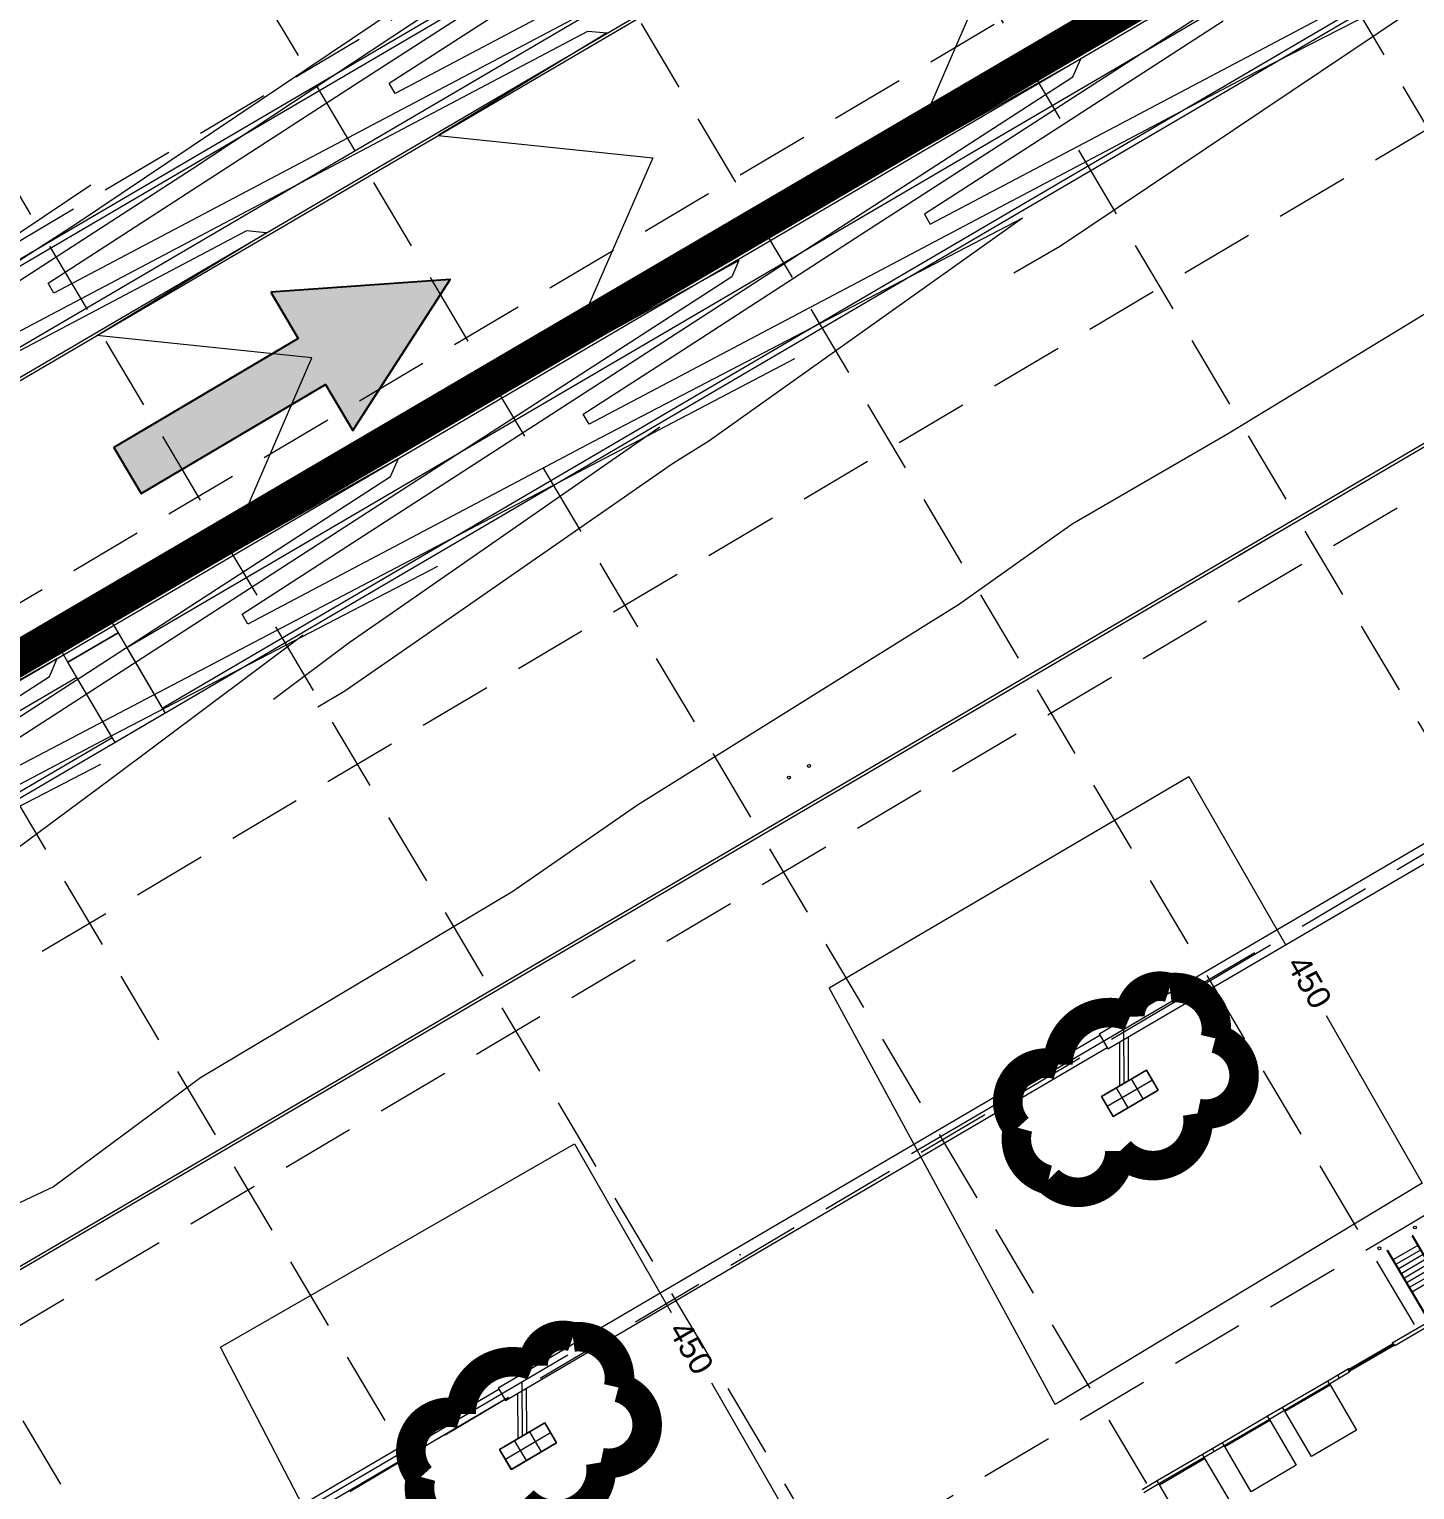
# Model space of a CAD drawing. Header units: inches. Extents: x 2527773 to 2531821, y 6906669 to 6910268.
# Drawn here: x 2528750.7 to 2528989, y 6908752.2 to 6909003.5 of the extents above; entities that cross this region are included whole.
import ezdxf
from ezdxf.enums import TextEntityAlignment as Align

# ---------------------------------------------------------------- set-up
doc = ezdxf.new("R2010")
doc.units = ezdxf.units.IN
doc.header["$MEASUREMENT"] = 0
for name, pattern in [('DASHED', [0.2286, 0.1524, -0.0762]), ('DGN Style 4', [136.947622, 68.431042, -34.215521, 0.085539, -34.215521]), ('HIDDEN', [0.009525, 0.00635, -0.003175])]:
    doc.linetypes.add(name, pattern=pattern)
for name, color, linetype in [('ARROWS', 252, 'Continuous'), ('GRID', 254, 'HIDDEN'), ('LEGEND', 7, 'Continuous'), ('LIMITS OF DISTURBANCE', 1, 'HIDDEN')]:
    doc.layers.add(name, color=color, linetype=linetype)
for name, color, linetype, lineweight in [('CE-GRADE-25128 - CE-GRAD-CONT-MAJR-LABL-STD1', 1, 'Continuous', 30), ('CE-GRADE-25128 - CE-GRAD-CONT-MAJR-LINE', 1, 'Continuous', 80), ('CE-GRADE-25128 - CE-GRAD-CONT-MINR-LINE', 40, 'Continuous', 53), ('CE-PUTIL-25128 - CE-UTIL-STRM-INLT', 251, 'Continuous', 13), ('CE-PUTIL-25128 - CE-UTIL-STRM-RCP-CL3-48IN', 251, 'DGN Style 4', 13), ('CE-PUTIL-25128 - CE-UTIL-STRM-WALL', 251, 'Continuous', 13), ('CE-SITE-25128 - 906-BP-01$0$A-BOLLARD', 251, 'Continuous', 0), ('CE-SITE-25128 - 906-BP-01$0$A-DOCK DOOR LINE', 251, 'Continuous', 0), ('CE-SITE-25128 - 906-BP-01$0$A-DOCK-LEVELER', 251, 'Continuous', 0), ('CE-SITE-25128 - 906-BP-01$0$A-DOOR', 251, 'Continuous', 0), ('CE-SITE-25128 - 906-BP-01$0$A-DOOR-SHELL', 251, 'Continuous', 0), ('CE-SITE-25128 - 906-BP-01$0$A-FLOR', 251, 'Continuous', 0), ('CE-SITE-25128 - 906-BP-01$0$A-FLOR-STRS', 251, 'Continuous', 0), ('CE-SITE-25128 - 906-BP-01$0$A-WALL-SHELL', 251, 'Continuous', 0), ('CE-SITE-25128 - A-BOLLARD', 251, 'Continuous', 0), ('CE-SITE-25128 - a-paving', 251, 'Continuous', 0), ('CE-SITE-25128 - C_PRK-STRIPE-TRAILER', 251, 'Continuous', 0), ('CE-UTIL-STRM-INLT', 251, 'Continuous', 13), ('CE-xutil-25128 - 34-St_ Structs', 253, 'Continuous', 13), ('CE-xutil-25128 - 57-Hatch2', 253, 'Continuous', 13), ('Level 13', 7, 'Continuous', 0)]:
    doc.layers.add(name, color=color, linetype=linetype, lineweight=lineweight)
doc.styles.get("Standard").update_dxf_attribs({"font": 'ARIAL.TTF'})

# ---------------------------------------------------------------- blocks, each defined once
blk = doc.blocks.new('906-BP-01$0$A$C3CD811FF_2')
at = {"layer": 'CE-SITE-25128 - 906-BP-01$0$A-BOLLARD', "ltscale": 0.273403}
for centre in [(-1.961, 4.224), (-3.823, 3.132)]:
    blk.add_circle(centre, 0.0762, dxfattribs=at)
at = {"layer": 'CE-SITE-25128 - 906-BP-01$0$A-FLOR-STRS', "ltscale": 0.273403}
for p, q in [((-1.807, 3.283), (-3.078, 2.538)), ((-2.07, 3.807), (-2.103, 3.787)), ((0.036, 0.139), (-2.103, 3.787)), ((0.121, 0.071), (-2.07, 3.807)), ((-3.406, 3.023), (-3.374, 3.042)), ((-1.216, -0.713), (-3.406, 3.023)), ((-1.235, -0.606), (-3.374, 3.042)), ((-1.666, 3.042), (-2.937, 2.297)), ((-1.525, 2.801), (-2.795, 2.056)), ((-1.383, 2.56), (-2.654, 1.815)), ((-1.242, 2.319), (-2.513, 1.574)), ((-1.101, 2.078), (-2.372, 1.333)), ((-0.959, 1.837), (-2.23, 1.092)), ((-0.818, 1.596), (-2.089, 0.851)), ((0.036, 0.139), (0.069, 0.158)), ((-1.268, -0.625), (-1.235, -0.606))]:
    blk.add_line(p, q, dxfattribs=at)
blk = doc.blocks.new('arrow')
blk.add_lwpolyline([(-67.01, -25.36), (-59.33, -25.42), (-59.57, -56.14), (-51.89, -56.2), (-51.65, -25.48), (-43.97, -25.54), (-55.3, -2.41), (-67.01, -25.36)], close=True)
at = {"color": 254}
for points in [[(-43.97, -25.54), (-67.01, -25.36), (-55.3, -2.41), (-67.01, -25.36)], [(-59.57, -56.14), (-51.89, -56.2), (-59.33, -25.42), (-51.65, -25.48)]]:
    blk.add_solid(points, dxfattribs=at)

msp = doc.modelspace()

# ---------------------------------------------------------------- hatches: boundary and pattern name
at = {"layer": 'CE-xutil-25128 - 34-St_ Structs', "linetype": 'Continuous'}
h = msp.add_hatch(dxfattribs=at)
h.set_pattern_fill('GRAVEL', color=256, style=0)
h.set_pattern_definition([(129.96, (2526335.3, 6909536.8), (150361.5, -182959.5), [1683.7, -334309.2]), (80.494, (2525254, 6910827.3), (-7020.9, -26916.6), [1541.3, -305670.6]), (28.105, (2525508.4, 6912347.4), (-328138.95, -173140.3), [1582, -408417.7]), (-20.42, (2526903.8, 6913092.6), (231435.2, -89115), [1564.3, -273661]), (-64.46, (2528369.8, 6912546.8), (19474.3, -33827.5), [1237, -253531.7]), (250.27, (2528903, 6911430.6), (-7020.9, -26916.6), [1533, -305679]), (213.56, (2528385.5, 6909987.7), (-308664.7, -206967.8), [985.1, -409629.8]), (175.85, (2527564.6, 6909443.1), (-139496.4, 7638), [1232.5, -305060]), (96.87, (2525690, 6915475), (5432.5, -87660.8), [1948.6, -147530.3]), (70.267, (2525456.7, 6917409.4), (-7020.87, -26916.6), [1667.5, -305544.4]), (30.83, (2526020, 6918979), (-7020, -26917), [1086, -37947]), (-14.62, (2526952, 6919535), (19474, -33828), [1332, -26050]), (-52.933, (2528240.3, 6919199.2), (84917.87, -108393.53), [1952, -312127.5]), (-78.41, (2529417, 6917642), (19474, -33828), [2072, -59936]), (-99.506, (2529833, 6915612.2), (-7020.9, -26916.6), [1741.5, -305470.3]), (216.02, (2529545.4, 6913894.6), (-141084.8, -106939.4), [1278.3, -214593]), (170.66, (2528511.5, 6913142.8), (-271972, 42192.6), [1394, -301085.5]), (131.27, (2527136, 6913369), (45969, -40738.5), [1499, -97712.4]), (114.228, (2526147, 6914496), (90350.4, -196054.3), [1166.4, -391719.5]), (129.963, (2517766.4, 6915735.7), (150361.5, -182959.53), [1683.1, -334309.8]), (80.494, (2516685.4, 6917025.8), (-7020.87, -26916.6), [1541, -305671]), (28.105, (2516939.8, 6918545.5), (-328138.95, -173140.29), [1582, -408417.6]), (-19.896, (2518335.3, 6919290.8), (257930.3, -96025.84), [1564.4, -300915]), (-65.258, (2519806.3, 6918758.4), (70876.1, -162226.8), [1246.6, -214624.8]), (250.267, (2520328, 6917626.2), (-7020.87, -26916.6), [1527.8, -305684]), (213.557, (2519812.2, 6916188.1), (-308664.7, -206967.82), [982.3, -409632.6]), (175.846, (2518993.7, 6915645.1), (-139496.44, 7638), [1229.8, -305062.9]), (129.963, (2514623.5, 6937328.2), (150361.48, -182959.53), [1682.7, -334310.2]), (80.494, (2513542.7, 6938618), (-7020.87, -26916.61), [1541.2, -305670.7]), (28.105, (2513797.2, 6940138), (-328138.95, -173140.29), [1581.3, -408418.3]), (-19.896, (2515192, 6940882.9), (257930.3, -96025.84), [1564, -300915.5]), (-65.258, (2516662.6, 6940350.6), (70876.14, -162226.76), [1247.3, -214624]), (250.267, (2517184.7, 6939217.9), (-7020.87, -26916.61), [1526.9, -305685]), (213.557, (2516669.1, 6937780.6), (-308664.7, -206967.82), [982.1, -409632.8]), (175.846, (2515850.7, 6937237.7), (-139496.44, 7638), [1229.7, -305063]), (129.963, (2527867.5, 6935630.5), (150361.48, -182959.53), [1009.8, -334983.1]), (80.494, (2527219, 6936404.4), (-7020.87, -26916.61), [925, -306287]), (28.105, (2527371.6, 6937316.6), (-328138.95, -173140.29), [949.7, -409049.9]), (-20.42, (2528209.3, 6937764), (231435.18, -89114.92), [937.8, -274287.5]), (-64.464, (2529088.2, 6937436.8), (19474.25, -33827.54), [742, -254026.6]), (250.267, (2529408.1, 6936767.2), (-7020.87, -26916.61), [919.6, -306292.3]), (213.557, (2529097.7, 6935901.6), (-308664.7, -206967.82), [591.4, -410023.5]), (175.846, (2528604.8, 6935574.7), (-139496.44, 7638), [738.7, -305554]), (129.963, (2529422.1, 6919348.3), (150361.5, -182959.53), [1683.1, -334309.8]), (80.494, (2528341, 6920638.3), (-7020.87, -26916.6), [1541.6, -305670.2]), (28.105, (2528595.7, 6922158.8), (-328138.95, -173140.29), [1581.6, -408418]), (-19.896, (2529990.7, 6922904), (257930.3, -96025.84), [1564.8, -300914.6]), (-65.258, (2531462, 6922371.4), (70876.1, -162226.8), [1247, -214624.5]), (250.267, (2531984, 6921239), (-7020.87, -26916.6), [1528, -305683.9]), (213.557, (2531468.1, 6919800.6), (-308664.7, -206967.82), [982.4, -409632.5]), (175.846, (2530649.5, 6919257.6), (-139496.44, 7638), [1229.7, -305063]), (129.963, (2521801.6, 6915789.6), (150361.5, -182959.53), [1683.7, -334309.2]), (80.494, (2520720.2, 6917080), (-7020.87, -26916.6), [1541.3, -305670.6]), (28.105, (2520974.7, 6918600.2), (-328138.95, -173140.3), [1582, -408417.7]), (-20.42, (2522370, 6919345.4), (231435.2, -89114.9), [1564.3, -273661]), (-64.464, (2523836, 6918799.6), (19474.25, -33827.5), [1237, -253531.7]), (250.267, (2524369.4, 6917683.4), (-7020.87, -26916.6), [1533, -305679]), (213.557, (2523851.8, 6916240.5), (-308664.7, -206967.82), [985.1, -409629.8]), (175.846, (2523030.8, 6915696), (-139496.44, 7638), [1232.6, -305060]), (129.963, (2517449.7, 6919609.3), (150361.48, -182959.53), [1683.7, -334309.2]), (80.494, (2516368.3, 6920899.8), (-7020.87, -26916.6), [1540.6, -305671.3]), (28.105, (2516622.7, 6922419.2), (-328138.95, -173140.29), [1582.3, -408417.2]), (-19.896, (2518018.5, 6923164.7), (257930.3, -96025.84), [1564, -300915.5]), (-65.258, (2519489, 6922632.4), (70876.1, -162226.76), [1246.8, -214624.6]), (250.267, (2520011, 6921500), (-7020.87, -26916.6), [1528, -305684]), (213.557, (2519495, 6920061.8), (-308664.7, -206967.82), [982.3, -409632.5]), (175.846, (2518676.4, 6919518.8), (-139496.44, 7638), [1229.8, -305062.8]), (129.963, (2530627.7, 6924195.6), (150361.48, -182959.53), [1683.1, -334309.8]), (80.494, (2529546.6, 6925485.6), (-7020.87, -26916.6), [1541.6, -305670.2]), (28.105, (2529801.2, 6927006.1), (-328138.95, -173140.29), [1581.6, -408418]), (-19.896, (2531196.3, 6927751.2), (257930.3, -96025.84), [1564.8, -300914.6]), (-65.258, (2532667.7, 6927218.7), (70876.14, -162226.76), [1247, -214624.5]), (250.267, (2533189.6, 6926086.2), (-7020.87, -26916.6), [1528, -305683.9]), (213.557, (2532673.7, 6924648), (-308664.7, -206967.82), [982.4, -409632.5]), (175.846, (2531855, 6924105), (-139496.44, 7638), [1229.7, -305063]), (40.813, (2524498.6, 6928929), (-74052.83, -66928), [1948.5, -335864.3]), (14.373, (2525973.4, 6930202.6), (-60011.1, -13094.77), [1671.3, -342678.3]), (-25.084, (2527592.4, 6930617.5), (125454.7, -61471.23), [1098.4, -305194.3]), (-71.345, (2528587, 6930152), (19474.3, -33827.5), [1348, -98468]), (250.267, (2529018.3, 6928874.9), (-7020.87, -26916.6), [1956, -305256]), (226.024, (2528358, 6927033.7), (-40536.85, -46922.3), [2066.7, -221343.4]), (199.49, (2526923, 6925546.5), (-60011, -13094.8), [1748, -97464]), (165.38, (2525275, 6924963), (19474, -33828), [1197, -26185]), (112.818, (2524117.2, 6925265.4), (70876.14, -162226.76), [1412.1, -313890]), (75.38, (2523570, 6926567), (19474, -33828), [1485, -26332]), (58.929, (2523944.4, 6928004.1), (-47557.7, -73838.9), [1164.2, -288883]), (96.872, (2520365, 6922495), (5432.5, -87660.8), [1948, -147531]), (70.267, (2520132, 6924429), (-7020.87, -26916.6), [1668.1, -305543.8]), (30.83, (2520695, 6926000), (-7020, -26917), [1085, -37947]), (-14.62, (2521627, 6926555), (19474, -33828), [1331, -26050]), (-52.933, (2522915.5, 6926219.3), (84917.87, -108393.53), [1952, -312127.6]), (-78.41, (2524092, 6924662), (19474, -33827.5), [2072, -59935]), (-99.506, (2524508.2, 6922631.7), (-7020.87, -26916.6), [1741, -305471]), (216.02, (2524220.7, 6920914.7), (-141084.8, -106939.4), [1279, -214592.5]), (170.657, (2523186.3, 6920162.6), (-271972, 42192.6), [1393.6, -301085.8]), (131.27, (2521811, 6920389), (45969.4, -40738.5), [1499.6, -97712]), (114.228, (2520822, 6921515.9), (90350.39, -196054.3), [1166, -391720]), (7.496, (2531209.5, 6936270.7), (-86506.2, -6183.8), [1948, -145832]), (-19.896, (2533141, 6936524.9), (257930.3, -96025.84), [1677.4, -300802]), (-57.343, (2534718.3, 6935954), (19474.25, -33827.54), [1093.7, -408905.8]), (255.38, (2535308, 6935033), (-33516, -20006), [1365, -26452]), (216.534, (2534964, 6933712.6), (-174600.77, -126945.06), [1971.6, -390914.3]), (192.31, (2533380, 6932539), (-33516, -20006), [2074.5, -59349]), (165.38, (2531353, 6932097), (19474, -33828), [1755, -25627]), (131.272, (2529655, 6932539.6), (45969.4, -40738.5), [1198, -98014]), (80.494, (2528865, 6933439.8), (-7020.87, -26916.61), [1406.1, -305805.8]), (42.107, (2529097, 6934827), (-33516, -20005.7), [1503, -98312.7]), (23.695, (2530212.3, 6935834.5), (-160559.04, -73111.84), [1174.6, -312905]), (129.963, (2530598.6, 6928083.6), (150361.48, -182959.53), [1683.3, -334309.6]), (80.494, (2529517.4, 6929373.8), (-7020.87, -26916.6), [1540.9, -305671]), (28.105, (2529772, 6930893.5), (-328138.95, -173140.29), [1582.1, -408417.5]), (-19.896, (2531167.5, 6931638.8), (257930.3, -96025.84), [1563.8, -300915.6]), (-65.258, (2532638, 6931106.6), (70876.14, -162226.76), [1247.3, -214624]), (250.267, (2533160, 6929973.8), (-7020.87, -26916.6), [1527.5, -305684.4]), (213.557, (2532644.2, 6928536), (-308664.7, -206967.82), [982.6, -409632.3]), (175.846, (2531825.4, 6927993), (-139496.44, 7638), [1230, -305062.6]), (7.496, (2520980, 6915153.4), (-86506.2, -6183.8), [1948, -145832]), (-19.896, (2522911.5, 6915407.5), (257930.3, -96025.84), [1677.4, -300802]), (-57.343, (2524488.9, 6914836.7), (19474.25, -33827.54), [1093.7, -408905.8]), (255.38, (2525080, 6913916), (-33516, -20006), [1365, -26452]), (216.534, (2524734.6, 6912595.3), (-174600.8, -126945.06), [1971.6, -390914.3]), (192.31, (2523150, 6911422), (-33516, -20006), [2074, -59349]), (165.38, (2521124, 6910980), (19474, -33828), [1755, -25626]), (131.27, (2519426, 6911422.5), (45969.4, -40738.5), [1197, -98014.6]), (80.494, (2518636, 6912322.2), (-7020.87, -26916.6), [1406.3, -305805.6]), (42.11, (2518868, 6913709), (-33516, -20005.7), [1503, -98313]), (23.695, (2519983.4, 6914717), (-160559.04, -73111.84), [1174.6, -312905]), (129.963, (2521767.6, 6928371.2), (150361.48, -182959.53), [1683.3, -334309.6]), (80.494, (2520686.5, 6929661.4), (-7020.87, -26916.6), [1540.8, -305671]), (28.105, (2520941, 6931181), (-328138.95, -173140.29), [1581.6, -408418]), (-20.42, (2522336, 6931926.2), (231435.18, -89114.92), [1564.1, -273661.2]), (-64.464, (2523802, 6931380.4), (19474.25, -33827.54), [1237, -253531.8]), (250.267, (2524335, 6930264.4), (-7020.87, -26916.6), [1532.2, -305679.7]), (213.557, (2523817.8, 6928822.2), (-308664.7, -206967.82), [985.1, -409629.8]), (175.846, (2522996.8, 6928277.6), (-139496.44, 7638), [1232, -305060.7]), (129.963, (2515572.6, 6912742.2), (150361.5, -182959.53), [1682.7, -334310.2]), (80.494, (2514491.8, 6914032), (-7020.87, -26916.6), [1541.2, -305670.7]), (28.105, (2514746.3, 6915552), (-328138.95, -173140.29), [1581.3, -408418.3]), (-19.896, (2516141, 6916296.9), (257930.3, -96025.84), [1564.6, -300914.8]), (-65.258, (2517612.4, 6915764.4), (70876.1, -162226.8), [1246.8, -214624.7]), (250.267, (2518134.2, 6914632), (-7020.87, -26916.6), [1528, -305684]), (213.557, (2517618.3, 6913193.9), (-308664.7, -206967.82), [982.3, -409632.6]), (175.846, (2516799.7, 6912650.9), (-139496.44, 7638), [1229.7, -305063]), (129.963, (2511014.2, 6914211), (150361.48, -182959.53), [1683.7, -334309.2]), (80.494, (2509932.7, 6915501.5), (-7020.87, -26916.6), [1540.6, -305671.3]), (28.105, (2510187.2, 6917020.9), (-328138.95, -173140.29), [1582.4, -408417.2]), (-19.896, (2511583, 6917766.3), (257930.3, -96025.84), [1564, -300915.5]), (-65.258, (2513053.5, 6917234), (70876.14, -162226.76), [1246.8, -214624.6]), (250.267, (2513575.3, 6916101.7), (-7020.87, -26916.6), [1528, -305684]), (213.557, (2513059.4, 6914663.6), (-308664.7, -206967.82), [982.4, -409632.5]), (175.846, (2512240.8, 6914120.5), (-139496.44, 7638), [1229.8, -305062.8]), (7.496, (2516776.5, 6933379), (-86506.2, -6183.8), [1948, -145832.3]), (-19.896, (2518707.8, 6933632.9), (257930.3, -96025.84), [1677.7, -300801.7]), (-57.343, (2520285.4, 6933062), (19474.25, -33827.54), [1094.1, -408905.5]), (255.38, (2520876, 6932140), (-33516, -20006), [1365, -26452]), (216.534, (2520531.2, 6930819.9), (-174600.77, -126945.06), [1971.2, -390914.7]), (192.31, (2518947, 6929646), (-33516, -20006), [2075, -59348]), (165.38, (2516920, 6929204), (19474, -33828), [1755, -25627]), (131.272, (2515222, 6929647), (45969.4, -40738.5), [1198, -98014]), (80.494, (2514431.8, 6930547.2), (-7020.87, -26916.61), [1406.1, -305805.8]), (42.107, (2514664, 6931934), (-33516, -20005.7), [1503, -98312.7]), (23.695, (2515779.1, 6932941.8), (-160559.04, -73111.84), [1174.6, -312905]), (129.963, (2508785.7, 6928084.2), (150361.48, -182959.53), [1683.3, -334309.6]), (80.494, (2507704.5, 6929374.4), (-7020.87, -26916.61), [1540.8, -305671]), (28.105, (2507959, 6930894), (-328138.95, -173140.29), [1582.1, -408417.5]), (-19.896, (2509354.5, 6931639.3), (257930.3, -96025.84), [1563.7, -300915.7]), (-65.258, (2510825, 6931107), (70876.14, -162226.76), [1246.7, -214624.7]), (250.267, (2511346.7, 6929975), (-7020.87, -26916.61), [1527.8, -305684]), (213.557, (2510830.9, 6928536.8), (-308664.7, -206967.82), [981.8, -409633]), (175.846, (2510012.7, 6927994), (-139496.44, 7638), [1230.2, -305062.5]), (7.496, (2511867.5, 6922506), (-86506.2, -6183.8), [1948, -145832]), (-19.896, (2513799, 6922760.4), (257930.3, -96025.84), [1677.4, -300802]), (-57.343, (2515376.3, 6922189.5), (19474.25, -33827.54), [1094.3, -408905.3]), (255.38, (2515967, 6921268), (-33516, -20006), [1364, -26453]), (216.534, (2515622.4, 6919948), (-174600.77, -126945.06), [1970.8, -390915]), (192.31, (2514039, 6918775), (-33516, -20006), [2075, -59348]), (165.38, (2512012, 6918332), (19474, -33828), [1755, -25626]), (131.272, (2510313, 6918775.5), (45969.4, -40738.5), [1197, -98015]), (80.494, (2509523.6, 6919675.1), (-7020.87, -26916.6), [1406.2, -305805.7]), (42.107, (2509756, 6921062), (-33516, -20005.7), [1503, -98312.7]), (23.695, (2510871, 6922069.8), (-160559.04, -73111.84), [1174.6, -312905]), (7.496, (2519075, 6938710.4), (-86506.2, -6183.84), [1948, -145832.3]), (-19.896, (2521006.3, 6938964.5), (257930.3, -96025.84), [1677.7, -300801.7]), (-57.343, (2522583.8, 6938393.5), (19474.25, -33827.54), [1093.7, -408906]), (255.38, (2523174, 6937473), (-33516, -20006), [1365, -26453]), (216.534, (2522829.5, 6936152.3), (-174600.77, -126945.06), [1971.5, -390914.3]), (192.31, (2521245, 6934979), (-33516, -20005.7), [2074.4, -59349]), (165.38, (2519220, 6934536), (19474, -33828), [1755, -25627]), (131.272, (2517520.6, 6934979), (45969.4, -40738.5), [1198, -98014]), (80.494, (2516730.5, 6935879.5), (-7020.87, -26916.61), [1405.4, -305806.5]), (42.107, (2516962.6, 6937265.6), (-33516, -20005.7), [1503.6, -98312]), (23.695, (2518078, 6938273.8), (-160559.04, -73111.84), [1174.4, -312905]), (96.872, (2504895, 6918177.7), (5432.5, -87660.8), [1948, -147531]), (70.267, (2504662, 6920111.6), (-7020.87, -26916.61), [1668, -305543.8]), (33.557, (2505225.3, 6921681.7), (-308664.7, -206967.82), [1084.9, -409530]), (-14.62, (2506130, 6922281), (19474, -33828), [1369, -26012]), (-53.72, (2507454.3, 6921936), (19474.25, -33827.5), [1974, -174447.7]), (-78.414, (2508622, 6920345), (19474, -33827.5), [2072, -59936]), (-99.506, (2509038.3, 6918315), (-7020.87, -26916.6), [1741.6, -305470.3]), (216.02, (2508750.7, 6916597.5), (-141084.8, -106939.4), [1278.8, -214592.6]), (170.657, (2507716.4, 6915845.4), (-271972.02, 42192.62), [1393.6, -301085.8]), (131.272, (2506341, 6916072), (45969.4, -40738.5), [1500, -97711.6]), (114.228, (2505351.8, 6917199.1), (90350.39, -196054.3), [1166.3, -391719.5]), (129.963, (2512471.8, 6932419.6), (150361.48, -182959.53), [1683.3, -334309.6]), (80.494, (2511390.6, 6933709.8), (-7020.87, -26916.61), [1540.8, -305671]), (28.105, (2511645.1, 6935229.5), (-328138.95, -173140.29), [1581.6, -408418]), (-20.42, (2513040.2, 6935974.5), (231435.18, -89114.92), [1564.1, -273661.2]), (-64.464, (2514506, 6935428.8), (19474.25, -33827.54), [1237, -253531.8]), (250.267, (2515039.3, 6934312.7), (-7020.87, -26916.61), [1532.2, -305679.7]), (213.557, (2514522, 6932870.5), (-308664.7, -206967.82), [985.1, -409629.8]), (175.846, (2513701, 6932326), (-139496.44, 7638), [1232.6, -305060]), (96.872, (2510949, 6925444), (5432.5, -87660.8), [1948, -147531]), (70.267, (2510715.8, 6927377.7), (-7020.87, -26916.61), [1668.1, -305543.8]), (30.83, (2511279, 6928948), (-7021, -26917), [1085, -37947]), (-14.62, (2512210, 6929504), (19474, -33828), [1331, -26050]), (-52.933, (2513499.3, 6929168.1), (84917.87, -108393.53), [1952, -312127.6]), (-78.414, (2514676, 6927610), (19474, -33827.5), [2072, -59935]), (-99.506, (2515092, 6925580.6), (-7020.87, -26916.6), [1741, -305471]), (216.02, (2514804.5, 6923863.6), (-141084.8, -106939.4), [1279, -214592.5]), (170.657, (2513770, 6923111.5), (-271972.02, 42192.62), [1393.6, -301085.8]), (131.272, (2512395, 6923338), (45969.4, -40738.5), [1499.6, -97712]), (114.228, (2511405.8, 6924464.7), (90350.39, -196054.3), [1166.5, -391719.4]), (129.963, (2506172, 6923772), (150361.48, -182959.53), [1683.7, -334309.2]), (80.494, (2505090.6, 6925062.6), (-7020.87, -26916.61), [1540.6, -305671.3]), (28.105, (2505345, 6926582), (-328138.95, -173140.29), [1582.3, -408417.2]), (-19.896, (2506740.8, 6927327.4), (257930.3, -96025.84), [1564, -300915.5]), (-65.258, (2508211.4, 6926795.2), (70876.14, -162226.76), [1246.8, -214624.6]), (250.267, (2508733.2, 6925662.8), (-7020.87, -26916.61), [1528, -305684]), (213.557, (2508217.3, 6924224.6), (-308664.7, -206967.82), [982.3, -409632.5]), (175.846, (2507398.7, 6923681.6), (-139496.44, 7638), [1229.8, -305062.8]), (129.963, (2508252.7, 6932578.8), (150361.48, -182959.53), [1683.3, -334309.6]), (80.494, (2507171.5, 6933869), (-7020.87, -26916.61), [1540.8, -305671]), (28.105, (2507426, 6935388.7), (-328138.95, -173140.29), [1581.6, -408418]), (-20.42, (2508821, 6936133.8), (231435.18, -89114.92), [1564.1, -273661.2]), (-64.464, (2510287, 6935588), (19474.25, -33827.54), [1237, -253531.8]), (250.267, (2510820.2, 6934472), (-7020.87, -26916.61), [1532.2, -305679.7]), (213.557, (2510302.8, 6933029.8), (-308664.7, -206967.82), [985.6, -409629.2]), (175.846, (2509481.5, 6932485), (-139496.44, 7638), [1232.2, -305060.4]), (129.963, (2503235.8, 6916018.1), (150361.48, -182959.53), [1010.4, -334982.6]), (80.494, (2502587, 6916792.5), (-7020.87, -26916.61), [924.5, -306287.3]), (28.105, (2502739.6, 6917704.4), (-328138.95, -173140.29), [949, -409050.6]), (-19.896, (2503576.7, 6918151.4), (257930.3, -96025.84), [938.7, -301540.7]), (-65.258, (2504459.4, 6917832), (70876.14, -162226.76), [748.3, -215123.2]), (250.267, (2504772.6, 6917152.4), (-7020.87, -26916.61), [916.7, -306295.2]), (213.557, (2504463, 6916289.5), (-308664.7, -206967.82), [589.5, -410025.4]), (175.846, (2503971.8, 6915963.6), (-139496.44, 7638), [737.9, -305554.8]), (129.963, (2508791.5, 6922086.6), (150361.48, -182959.53), [1009.8, -334983.1]), (80.494, (2508143, 6922860.6), (-7020.87, -26916.61), [925, -306287]), (28.105, (2508295.7, 6923772.8), (-328138.95, -173140.29), [949.7, -409049.9]), (-20.42, (2509133.4, 6924220.2), (231435.18, -89114.92), [937.8, -274287.5]), (-64.464, (2510012.3, 6923893), (19474.25, -33827.54), [742, -254026.6]), (250.267, (2510332.2, 6923223.3), (-7020.87, -26916.6), [919.6, -306292.3]), (213.557, (2510021.7, 6922357.7), (-308664.7, -206967.82), [591.4, -410023.5]), (175.846, (2509529, 6922030.8), (-139496.44, 7638), [738.7, -305554]), (129.963, (2514634.4, 6916594), (150361.48, -182959.53), [1009.8, -334983.1]), (80.494, (2513985.8, 6917368), (-7020.87, -26916.6), [925, -306287]), (28.105, (2514138.6, 6918280.2), (-328138.95, -173140.29), [949.7, -409049.9]), (-20.42, (2514976.3, 6918727.6), (231435.18, -89114.9), [937.8, -274287.5]), (-64.464, (2515855.2, 6918400.4), (19474.25, -33827.54), [742, -254026.6]), (250.267, (2516175, 6917730.8), (-7020.87, -26916.6), [919.6, -306292.3]), (213.557, (2515864.6, 6916865.2), (-308664.7, -206967.82), [591.4, -410023.5]), (175.846, (2515371.8, 6916538.3), (-139496.44, 7638), [738.7, -305554]), (129.963, (2525934.7, 6920640.3), (150361.5, -182959.53), [1683.3, -334309.6]), (80.494, (2524853.5, 6921930.5), (-7020.87, -26916.6), [1540.8, -305671]), (28.105, (2525108, 6923450.2), (-328138.95, -173140.29), [1581.6, -408418]), (-20.42, (2526503, 6924195.3), (231435.2, -89114.9), [1564.1, -273661.2]), (-64.464, (2527969, 6923649.5), (19474.25, -33827.54), [1237, -253531.8]), (250.267, (2528502.1, 6922533.5), (-7020.87, -26916.6), [1532.2, -305679.7]), (213.557, (2527984.8, 6921091.3), (-308664.7, -206967.82), [985.1, -409629.8]), (175.846, (2527164, 6920546.7), (-139496.44, 7638), [1232.6, -305060]), (129.963, (2527764.3, 6923840.6), (150361.48, -182959.53), [1010.4, -334982.6]), (80.494, (2527115.3, 6924615), (-7020.87, -26916.6), [924.5, -306287.3]), (28.105, (2527268, 6925526.8), (-328138.95, -173140.29), [949, -409050.6]), (-19.896, (2528105, 6925974), (257930.3, -96025.84), [938.7, -301540.7]), (-65.258, (2528987.8, 6925654.4), (70876.1, -162226.76), [748.3, -215123]), (250.267, (2529301, 6924974.8), (-7020.87, -26916.6), [916.7, -306295.2]), (213.557, (2528991.5, 6924112), (-308664.7, -206967.82), [589.5, -410025.4]), (175.846, (2528500.2, 6923786), (-139496.44, 7638), [737.9, -305554.8]), (96.872, (2523136.4, 6933593), (5432.5, -87660.8), [1948, -147531]), (70.267, (2522903.3, 6935526.7), (-7020.87, -26916.61), [1668, -305543.8]), (33.557, (2523466.5, 6937096.8), (-308664.7, -206967.82), [1084.9, -409530]), (-14.62, (2524370, 6937697), (19474, -33828), [1369, -26012]), (-53.72, (2525695.5, 6937351), (19474.25, -33827.54), [1974, -174447.7]), (-78.414, (2526863, 6935760), (19474, -33827.5), [2072, -59936]), (-99.506, (2527279.6, 6933730.2), (-7020.87, -26916.61), [1741.6, -305470.3]), (216.02, (2526992, 6932012.6), (-141084.8, -106939.37), [1278.8, -214592.6]), (170.657, (2525957.6, 6931260.5), (-271972.02, 42192.62), [1393.6, -301085.8]), (131.272, (2524582.5, 6931487), (45969.4, -40738.5), [1500, -97711.6]), (114.228, (2523593, 6932614.2), (90350.39, -196054.3), [1166.3, -391719.5]), (40.813, (2516178.9, 6927461.4), (-74052.83, -66928), [1948.5, -335864.3]), (14.373, (2517653.6, 6928735), (-60011.1, -13094.77), [1671.3, -342678.3]), (-25.084, (2519272.7, 6929149.9), (125454.7, -61471.23), [1098.4, -305194.3]), (-71.345, (2520267.4, 6928684), (19474.3, -33827.5), [1348, -98468]), (250.267, (2520698.5, 6927407.2), (-7020.87, -26916.6), [1956, -305256]), (226.024, (2520038, 6925566), (-40536.85, -46922.3), [2066.7, -221343.4]), (199.49, (2518603, 6924079), (-60011, -13094.8), [1748, -97464]), (165.38, (2516955, 6923496), (19474, -33828), [1197, -26185]), (112.818, (2515797.4, 6923797.7), (70876.14, -162226.76), [1412.1, -313890]), (75.38, (2515250, 6925100), (19474, -33828), [1485, -26332]), (58.929, (2515624.6, 6926536.5), (-47557.7, -73838.92), [1164.2, -288883])])
h.paths.add_polyline_path([(2528757.36, 6908894.53), (2528765.99, 6908899.58), (2528774.08, 6908885.78), (2528765.46, 6908880.72)])

# ---------------------------------------------------------------- linework, layer by layer
at = {"color": 35, "lineweight": 0}
for p, q in [((2528892.78, 6909054.91), (2528778.74, 6908979.37)), ((2528809.6, 6908995.77), (2528859.29, 6909027.92)), ((2528812.61, 6908994.15), (2528857.53, 6909023.21)), ((2528914.43, 6908981.5), (2528978.53, 6909022.97)), ((2528938.5, 6908987.23), (2529003.92, 6909021.8)), ((2529002.75, 6909017.1), (2528959.79, 6908995.09)), ((2528855.18, 6909014.38), (2528813.62, 6908992.42)), ((2528901.97, 6908981.62), (2528916.66, 6909015.73)), ((2528856.7, 6909011.8), (2528806.55, 6908985.29)), ((2528758.65, 6908969.94), (2528814.18, 6909007.2)), ((2528987.8, 6909006.14), (2528928.08, 6908966.15)), ((2528956.06, 6909004.86), (2528925.03, 6908984.78)), ((2528696.26, 6908923.62), (2528846.76, 6909003.15)), ((2528850.12, 6909002.81), (2528821.03, 6908985.17)), ((2528846.76, 6909003.15), (2528850.12, 6909002.81)), ((2528931.56, 6908998.39), (2528901.97, 6908981.62)), ((2528930.23, 6908995.29), (2528931.56, 6908998.39)), ((2528753.93, 6908959.74), (2528809.6, 6908995.77)), ((2528813.62, 6908992.42), (2528812.61, 6908994.15)), ((2528847.18, 6908941.55), (2528930.23, 6908995.29)), ((2528959.79, 6908995.09), (2528920.64, 6908974.4)), ((2528905.69, 6908969.89), (2528938.5, 6908987.23)), ((2528806.55, 6908985.29), (2528754.94, 6908958.02)), ((2528821.03, 6908985.17), (2528857.98, 6908981.33)), ((2528925.03, 6908984.78), (2528904.68, 6908971.61)), ((2528857.98, 6908981.33), (2528843.18, 6908947.36)), ((2528893.76, 6908968.12), (2528914.43, 6908981.5)), ((2528778.74, 6908979.37), (2528695.24, 6908925.34)), ((2528693.94, 6908931.64), (2528761.3, 6908976.68)), ((2528920.64, 6908974.4), (2528856.47, 6908940.49)), ((2528921.56, 6908970.95), (2528847.67, 6908932.45)), ((2528921.56, 6908970.95), (2528867.61, 6908932.59)), ((2528904.68, 6908971.61), (2528905.69, 6908969.89)), ((2528684.84, 6908922.18), (2528758.65, 6908969.94)), ((2528788.08, 6908968.75), (2528718.13, 6908931.79)), ((2528762.34, 6908950.77), (2528791.43, 6908968.4)), ((2528791.43, 6908968.4), (2528788.08, 6908968.75)), ((2528863.04, 6908948.24), (2528893.76, 6908968.12)), ((2528928.08, 6908966.15), (2528920.04, 6908961.48)), ((2528843.18, 6908947.36), (2528872.75, 6908963.69)), ((2528872.75, 6908963.69), (2528871.54, 6908960.88)), ((2528871.54, 6908960.88), (2528728.62, 6908868.4)), ((2528754.94, 6908958.02), (2528753.93, 6908959.74)), ((2528799.29, 6908946.93), (2528762.34, 6908950.77)), ((2528845.99, 6908937.21), (2528863.04, 6908948.24)), ((2528729.63, 6908866.68), (2528882.38, 6908946.8)), ((2528784.6, 6908912.81), (2528799.29, 6908946.93)), ((2528787.31, 6908902.81), (2528847.18, 6908941.55)), ((2528856.47, 6908940.49), (2528847, 6908935.49)), ((2528847, 6908935.49), (2528845.99, 6908937.21)), ((2528859.18, 6908934.97), (2528813.19, 6908903.07)), ((2528847.67, 6908932.45), (2528788.32, 6908901.08)), ((2528867.61, 6908932.59), (2528861.35, 6908928.68)), ((2528814.19, 6908929.58), (2528784.6, 6908912.81)), ((2528812.86, 6908926.48), (2528814.19, 6908929.58)), ((2528861.35, 6908928.68), (2528816.32, 6908897.44)), ((2528783.86, 6908907.72), (2528812.86, 6908926.48)), ((2528820.95, 6908911), (2528765.29, 6908882.13)), ((2528722.76, 6908868.18), (2528783.86, 6908907.72)), ((2528788.32, 6908901.08), (2528787.31, 6908902.81)), ((2528813.19, 6908903.07), (2528805.73, 6908897.9)), ((2528797.82, 6908899.2), (2528764.56, 6908874.3)), ((2528805.73, 6908897.9), (2528792.69, 6908888.13)), ((2528816.32, 6908897.44), (2528804.98, 6908889.58)), ((2528755.51, 6908895.18), (2528725.91, 6908878.41)), ((2528754.17, 6908892.08), (2528755.51, 6908895.18)), ((2528675.24, 6908841), (2528754.17, 6908892.08)), ((2528804.98, 6908889.58), (2528800.35, 6908886.82)), ((2528765.29, 6908882.13), (2528716.63, 6908856.42)), ((2528762.98, 6908876.95), (2528711.27, 6908850.2)), ((2528764.56, 6908874.3), (2528729.04, 6908848.02))]:
    msp.add_line(p, q, dxfattribs=at)
at = {"layer": 'CE-GRADE-25128 - CE-GRAD-CONT-MAJR-LINE', "color": 35, "linetype": 'Continuous', "lineweight": 0, "flags": 128}
for points in [[(2528973.77, 6908833.75), (2528990.32, 6908804.89), (2528927.19, 6908766.84), (2528888.31, 6908838.54), (2528950.17, 6908874.91), (2528966.83, 6908845.86)], [(2528868.08, 6908770.55), (2528884.63, 6908741.69), (2528821.49, 6908703.64), (2528783.61, 6908776.71), (2528844.47, 6908811.71), (2528861.13, 6908782.66)]]:
    msp.add_lwpolyline(points, dxfattribs=at)
at = {"layer": 'CE-GRADE-25128 - CE-GRAD-CONT-MINR-LINE', "color": 35, "linetype": 'Continuous', "lineweight": 0, "flags": 128}
msp.add_lwpolyline([(2529133.48, 6909048.29), (2529092.28, 6909019.24), (2529085.81, 6909014.99), (2529049.71, 6908994.89), (2529035.81, 6908986.06), (2529008.36, 6908965.94), (2528995.92, 6908957.61), (2528956.79, 6908933.8), (2528930.11, 6908918.32), (2528910.72, 6908904.53), (2528855.31, 6908869.93), (2528833.89, 6908855.07), (2528780.18, 6908823.04), (2528754.86, 6908804.31), (2528719.31, 6908787.58), (2528704.46, 6908777.22), (2528670.6, 6908755.77), (2528630.03, 6908724.75), (2528625.36, 6908718.75), (2528701.88, 6908586.8), (2528710.59, 6908582.02)], dxfattribs=at)
at = {"layer": 'CE-PUTIL-25128 - CE-UTIL-STRM-INLT', "color": 5, "extrusion": (0, 0, -1)}
for p, q in [((2528943.9, 6908822.64), (2528936.14, 6908818.09)), ((2528942.32, 6908819.4), (2528940.3, 6908822.85)), ((2528939.74, 6908817.88), (2528937.71, 6908821.33)), ((2528838.8, 6908758.71), (2528836.78, 6908762.16)), ((2528840.38, 6908761.95), (2528832.61, 6908757.4)), ((2528836.21, 6908757.19), (2528834.19, 6908760.64))]:
    msp.add_line(p, q, dxfattribs=at)
at = {"layer": 'CE-PUTIL-25128 - CE-UTIL-STRM-INLT', "color": 5, "flags": 128}
msp.add_lwpolyline([(2528944.91, 6908820.92), (2528942.89, 6908824.37), (2528935.12, 6908819.81), (2528937.15, 6908816.36)], close=True, dxfattribs=at)
at = {"layer": 'CE-PUTIL-25128 - CE-UTIL-STRM-RCP-CL3-48IN', "color": 5, "lineweight": 0}
for p, q in [((2528938.94, 6908831.33), (2528939.01, 6908822.09)), ((2528835.42, 6908770.64), (2528835.49, 6908761.4))]:
    msp.add_line(p, q, dxfattribs=at)
at = {"layer": 'CE-PUTIL-25128 - CE-UTIL-STRM-RCP-CL3-48IN', "color": 5, "lineweight": 0, "flags": 128}
msp.add_lwpolyline([(2530918.43, 6908915.77), (2530890.12, 6908963.09), (2530239.22, 6909451.42, 0.302205), (2530018.05, 6909463.97), (2528753.12, 6908722.39, 0.415961), (2528717.73, 6908585.03), (2528785.5, 6908471), (2528781.08, 6908463.12)], format="xyb", dxfattribs=at)
at = {"layer": 'CE-PUTIL-25128 - CE-UTIL-STRM-WALL', "color": 5, "lineweight": 0}
for p, q in [((2528934.74, 6908830.6), (2529142.5, 6908952.4)), ((2528936.25, 6908828.01), (2529144.02, 6908949.82)), ((2528831.34, 6908769.69), (2528934.86, 6908830.38)), ((2528934.74, 6908830.6), (2528936.25, 6908828.01)), ((2528939.7, 6908830.03), (2528939.75, 6908822.53)), ((2528832.61, 6908767.54), (2528936.13, 6908828.23)), ((2528938.21, 6908829.16), (2528938.26, 6908821.65)), ((2528831.34, 6908769.69), (2528832.61, 6908767.54)), ((2528836.18, 6908769.63), (2528836.23, 6908761.84)), ((2528752.62, 6908723.25), (2528831.47, 6908769.48)), ((2528753.63, 6908721.52), (2528832.48, 6908767.75)), ((2528834.69, 6908768.76), (2528834.74, 6908760.96))]:
    msp.add_line(p, q, dxfattribs=at)
at = {"layer": 'CE-SITE-25128 - 906-BP-01$0$A-DOCK DOOR LINE', "lineweight": 0, "ltscale": 0.273403}
for p, q in [((2528977.7, 6908772.91), (2528985.17, 6908777.29)), ((2528977.87, 6908772.62), (2528985.34, 6908777))]:
    msp.add_line(p, q, dxfattribs=at)
at = {"layer": 'CE-SITE-25128 - 906-BP-01$0$A-DOCK-LEVELER', "lineweight": 0, "ltscale": 0.273403, "flags": 128}
for points in [[(2528979, 6908762.44), (2528971.24, 6908757.89), (2528966.69, 6908765.66), (2528974.45, 6908770.21), (2528979, 6908762.44)], [(2528968.65, 6908756.37), (2528960.89, 6908751.82), (2528956.33, 6908759.59), (2528964.1, 6908764.14), (2528968.65, 6908756.37)], [(2528957.43, 6908749.8), (2528949.67, 6908745.25), (2528945.12, 6908753.01), (2528952.88, 6908757.56), (2528957.43, 6908749.8)]]:
    msp.add_lwpolyline(points, dxfattribs=at)
at = {"layer": 'CE-SITE-25128 - 906-BP-01$0$A-DOOR', "lineweight": 0, "ltscale": 0.273403}
for p, q in [((2528974.37, 6908770.35), (2528966.6, 6908765.8)), ((2528966.69, 6908765.66), (2528974.45, 6908770.21)), ((2528974.45, 6908770.21), (2528974.37, 6908770.35)), ((2528966.6, 6908765.8), (2528966.69, 6908765.66)), ((2528964.01, 6908764.28), (2528956.25, 6908759.73)), ((2528956.33, 6908759.59), (2528964.1, 6908764.14)), ((2528964.1, 6908764.14), (2528964.01, 6908764.28)), ((2528956.25, 6908759.73), (2528956.33, 6908759.59)), ((2528952.8, 6908757.71), (2528945.03, 6908753.16)), ((2528945.12, 6908753.01), (2528952.88, 6908757.56)), ((2528952.88, 6908757.56), (2528952.8, 6908757.71)), ((2528945.03, 6908753.16), (2528945.12, 6908753.01))]:
    msp.add_line(p, q, dxfattribs=at)
at = {"layer": 'CE-SITE-25128 - 906-BP-01$0$A-DOOR-SHELL', "lineweight": 0, "ltscale": 0.273403}
msp.add_line((2528977.78, 6908772.76), (2528985.26, 6908777.15), dxfattribs=at)
at = {"layer": 'CE-SITE-25128 - 906-BP-01$0$A-DOOR-SHELL', "lineweight": 0, "ltscale": 0.273403, "flags": 128}
for points in [[(2528985.27, 6908777.45), (2528985.13, 6908777.36), (2528985.38, 6908776.93), (2528985.53, 6908777.02)], [(2528977.65, 6908772.98), (2528977.51, 6908772.9), (2528977.76, 6908772.46), (2528977.91, 6908772.55)]]:
    msp.add_lwpolyline(points, close=True, dxfattribs=at)
at = {"layer": 'CE-SITE-25128 - 906-BP-01$0$A-FLOR', "lineweight": 0, "ltscale": 0.273403}
for p, q in [((2528974.06, 6908770.87), (2528966.3, 6908766.32)), ((2528963.71, 6908764.8), (2528955.94, 6908760.25)), ((2528952.49, 6908758.23), (2528944.73, 6908753.68))]:
    msp.add_line(p, q, dxfattribs=at)
at = {"layer": 'CE-SITE-25128 - 906-BP-01$0$A-WALL-SHELL', "lineweight": 0, "ltscale": 0.273403}
for p, q in [((2528992.75, 6908781.83), (2528985.13, 6908777.36)), ((2528993.06, 6908781.31), (2528985.58, 6908776.93)), ((2528985.58, 6908776.93), (2528985.27, 6908777.45)), ((2528977.65, 6908772.98), (2528974.06, 6908770.87)), ((2528977.82, 6908772.37), (2528974.37, 6908770.35)), ((2528977.82, 6908772.37), (2528977.51, 6908772.9)), ((2528974.37, 6908770.35), (2528974.06, 6908770.87)), ((2528976.09, 6908771.36), (2528975.79, 6908771.88)), ((2528966.3, 6908766.32), (2528963.71, 6908764.8)), ((2528964.01, 6908764.28), (2528963.71, 6908764.8)), ((2528966.6, 6908765.8), (2528964.01, 6908764.28)), ((2528966.6, 6908765.8), (2528966.3, 6908766.32)), ((2528955.94, 6908760.25), (2528952.49, 6908758.23)), ((2528956.25, 6908759.73), (2528952.8, 6908757.71)), ((2528956.25, 6908759.73), (2528955.94, 6908760.25)), ((2528952.8, 6908757.71), (2528952.49, 6908758.23)), ((2528954.52, 6908758.72), (2528954.22, 6908759.24)), ((2528944.73, 6908753.68), (2528942.14, 6908752.16)), ((2528945.03, 6908753.16), (2528942.45, 6908751.64)), ((2528945.03, 6908753.16), (2528944.73, 6908753.68))]:
    msp.add_line(p, q, dxfattribs=at)
at = {"layer": 'CE-SITE-25128 - A-BOLLARD', "lineweight": 0, "ltscale": 0.273403}
for centre in [(2528884.83, 6908876.71), (2528881.38, 6908874.69)]:
    msp.add_circle(centre, 0.25, dxfattribs=at)
at = {"layer": 'CE-SITE-25128 - a-paving', "lineweight": 0, "ltscale": 0.273403}
for p, q in [((2528248.91, 6908650.35), (2530297.74, 6909851.47)), ((2528249.16, 6908649.92), (2530297.99, 6909851.04)), ((2530321.07, 6909813.5), (2528271.64, 6908612.09)), ((2530321.32, 6909813.07), (2528271.9, 6908611.66)), ((2529163.95, 6909033.78), (2528629.28, 6908720.33)), ((2529164.21, 6909033.34), (2528629.53, 6908719.9))]:
    msp.add_line(p, q, dxfattribs=at)
at = {"layer": 'CE-SITE-25128 - a-paving', "color": 5, "lineweight": 0, "ltscale": 0.273403, "flags": 128}
for points in [[(2528935.12, 6908819.81), (2528942.89, 6908824.37), (2528944.91, 6908820.92), (2528937.14, 6908816.36)], [(2528831.6, 6908759.12), (2528839.36, 6908763.68), (2528841.39, 6908760.23), (2528833.62, 6908755.67)]]:
    msp.add_lwpolyline(points, close=True, dxfattribs=at)
at = {"layer": 'CE-SITE-25128 - C_PRK-STRIPE-TRAILER', "lineweight": 0, "ltscale": 0.273403}
msp.add_line((2528965.35, 6908916.77), (2528958.88, 6908912.98), dxfattribs=at)
at = {"layer": 'CE-UTIL-STRM-INLT', "flags": 128}
msp.add_lwpolyline([(2528841.39, 6908760.22), (2528839.37, 6908763.67), (2528831.6, 6908759.12), (2528833.63, 6908755.67)], close=True, dxfattribs=at)
at = {"layer": 'CE-xutil-25128 - 34-St_ Structs', "linetype": 'Continuous', "lineweight": 0, "flags": 128}
for points in [[(2528756.35, 6908896.25), (2528764.98, 6908901.31), (2528765.99, 6908899.58), (2528757.36, 6908894.53)], [(2528757.36, 6908894.53), (2528765.99, 6908899.58), (2528774.08, 6908885.78), (2528765.46, 6908880.72)]]:
    msp.add_lwpolyline(points, close=True, dxfattribs=at)
at = {"layer": 'CE-xutil-25128 - 57-Hatch2', "linetype": 'Continuous', "lineweight": 0, "flags": 128}
for points in [[(2528990.38, 6909090.25), (2528984.31, 6909100.6), (2528734.13, 6908953.93), (2528740.2, 6908943.58)], [(2529023.76, 6909033.31), (2529017.69, 6909043.66), (2528767.51, 6908897), (2528773.58, 6908886.64)], [(2528764.95, 6908881.59), (2528758.88, 6908891.94), (2528508.7, 6908745.27), (2528514.77, 6908734.92)]]:
    msp.add_lwpolyline(points, close=True, dxfattribs=at)
at = {"layer": 'GRID', "color": 252, "linetype": 'HIDDEN', "lineweight": 0, "ltscale": 2000}
for p, q in [((2527879.28, 6908450.57), (2530733.97, 6910145.81)), ((2527906.62, 6908404.53), (2530761.31, 6910099.76)), ((2527933.97, 6908358.48), (2530788.65, 6910053.72)), ((2527959.52, 6908311.58), (2530814.21, 6910006.82)), ((2527986.87, 6908265.54), (2530841.55, 6909960.78)), ((2528014.21, 6908219.5), (2530868.89, 6909914.74)), ((2528909.15, 6909124.64), (2529866.26, 6907512.92)), ((2528863.11, 6909097.29), (2529820.22, 6907485.57)), ((2528817.06, 6909069.95), (2529774.17, 6907458.23)), ((2528771.02, 6909042.61), (2529728.13, 6907430.89)), ((2528724.98, 6909015.27), (2529682.09, 6907403.55)), ((2528678.93, 6908987.92), (2529636.04, 6907376.2)), ((2528632.89, 6908960.58), (2529590, 6907348.86))]:
    msp.add_line(p, q, dxfattribs=at)
at = {"layer": 'LEGEND', "color": 170, "ltscale": 100, "const_width": 5.08}
for points in [[(2528927.66, 6908825.28, 0.520567), (2528927.66, 6908825.28, 0.765195), (2528920.74, 6908814.45, 0.417879), (2528925.99, 6908805.47, 0.6649), (2528938.3, 6908810.44, 0.744833), (2528951.66, 6908816.93, 0.975642), (2528954.73, 6908829.83, 0.520567), (2528946.89, 6908838.53, 0.520567), (2528940.04, 6908833.57, 0.540264), (2528927.66, 6908825.28)], [(2528824.99, 6908765.2, 0.520567), (2528824.99, 6908765.2, 0.765195), (2528818.07, 6908754.37, 0.417879), (2528823.32, 6908745.39, 0.6649), (2528835.63, 6908750.37, 0.744833), (2528848.99, 6908756.86, 0.975642), (2528852.05, 6908769.76, 0.520567), (2528844.22, 6908778.45, 0.520567), (2528837.37, 6908773.49, 0.540264), (2528824.99, 6908765.2)]]:
    msp.add_lwpolyline(points, format="xyb", close=True, dxfattribs=at)
at = {"layer": 'Level 13', "color": 7, "linetype": 'Continuous', "lineweight": 0}
for p, q in [((2530282.08, 6909862.57), (2528239.97, 6908665.39)), ((2530323.15, 6909793.92), (2528345.54, 6908634.55))]:
    msp.add_line(p, q, dxfattribs=at)
at = {"layer": 'LIMITS OF DISTURBANCE', "linetype": 'DASHED', "lineweight": 0, "ltscale": 200, "const_width": 6}
msp.add_lwpolyline([(2528332.36, 6908651.37), (2528888.03, 6907674.77), (2529627.31, 6908111.38), (2529767.82, 6907853.31), (2529803.13, 6907790.91), (2529843.97, 6907738.74), (2529892.79, 6907769.68), (2529843.96, 6907815.74), (2529662.39, 6908147.63), (2529567.23, 6908242.62), (2530796.16, 6908963.31), (2530836.37, 6908955.22), (2530841.61, 6908987.33), (2530829.91, 6909020.6), (2530361.77, 6909809.42, 0.353669), (2530319.01, 6909816.02), (2528338.87, 6908654.84)], format="xyb", close=True, dxfattribs=at)

# ---------------------------------------------------------------- block references
at = {"layer": 'ARROWS', "linetype": 'Continuous', "lineweight": 0, "xscale": 1.199999999810714, "yscale": 1.200000000186265, "zscale": 1.2, "rotation": 301.0587485007412}
msp.add_blockref('arrow', (2528859.83, 6908905.02), dxfattribs=at)
at = {"layer": 'CE-SITE-25128 - 906-BP-01$0$A-FLOR-STRS', "lineweight": 0, "ltscale": 0.273403, "xscale": 3.280833333333333, "yscale": 3.280833333333333, "zscale": 3.280833333333333}
msp.add_blockref('906-BP-01$0$A$C3CD811FF_2', (2528995.48, 6908783.43), dxfattribs=at)

# ---------------------------------------------------------------- texts
at = {"layer": 'CE-GRADE-25128 - CE-GRAD-CONT-MAJR-LABL-STD1', "color": 35, "linetype": 'Continuous', "lineweight": 0}
for p in [(2528970.93, 6908839.54), (2528864.61, 6908776.6)]:
    msp.add_text('450', height=4, rotation=299.8329, dxfattribs=at).set_placement(p, align=Align.MIDDLE_CENTER)

doc.saveas('drawing.dxf')
